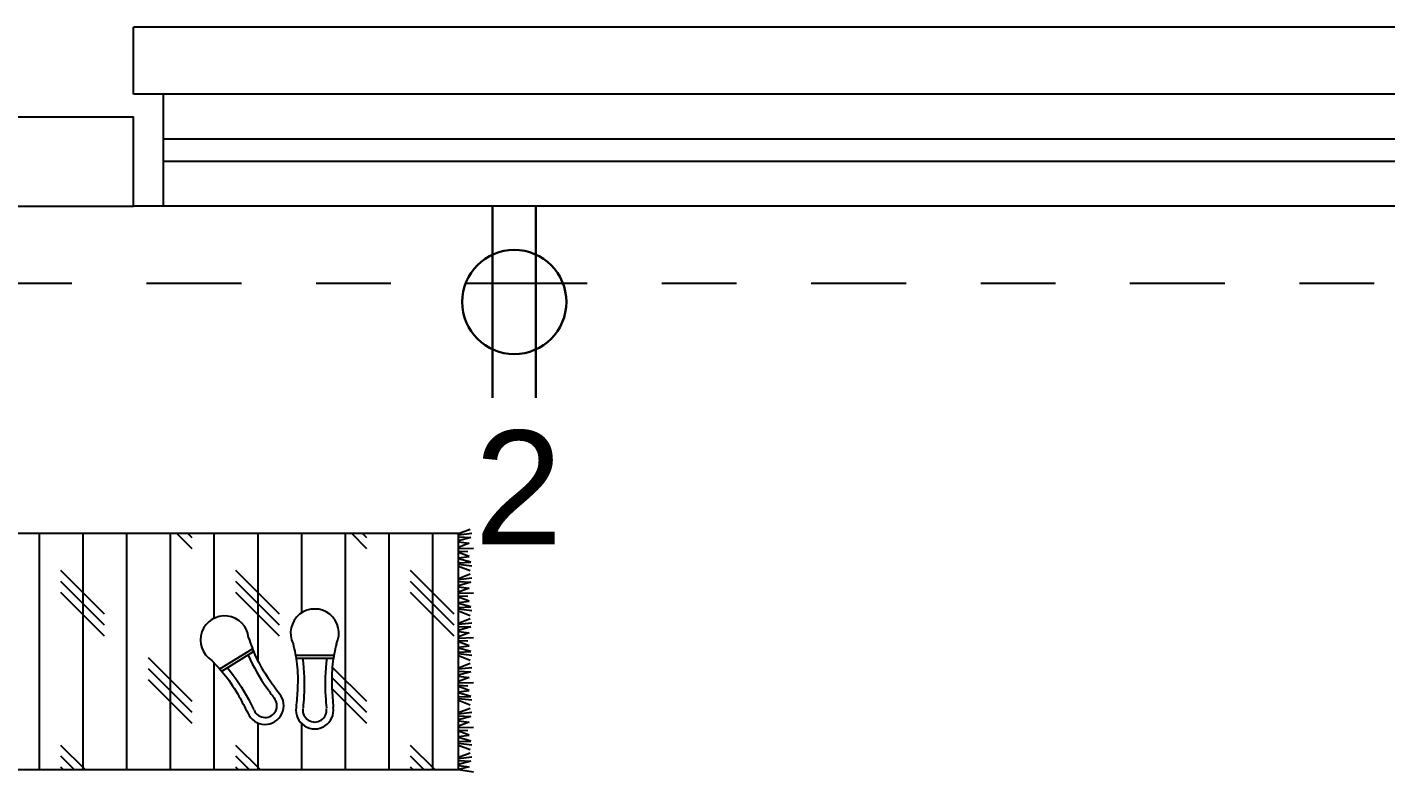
# Model space of a CAD drawing. Extents: x 877.3 to 905.5, y -378.9 to -356.4.
# Drawn here: x 878.706 to 880.526, y -367.883 to -366.885 of the extents above; entities that cross this region are included whole.
import ezdxf

# ---------------------------------------------------------------- set-up
doc = ezdxf.new("R2010")
doc.units = 0
doc.header["$LTSCALE"] = 0.01
doc.linetypes.add('DASHDOT', pattern=[25.4, 12.7, -6.35, 0, -6.35])
doc.layers.get('0').update_dxf_attribs({"linetype": 'CONTINUOUS'})
doc.styles.add('BARRIOS', font='arial.ttf')

msp = doc.modelspace()

# ---------------------------------------------------------------- linework, layer by layer
at = {"color": 7}
for p, q in [((880.8485, -366.8846), (878.8485, -366.8846)), ((878.8485, -366.9746), (878.8485, -366.8846)), ((880.8485, -366.9746), (878.8485, -366.9746)), ((878.8885, -366.9746), (878.8885, -367.1246)), ((880.8085, -367.0346), (878.8885, -367.0346)), ((880.8085, -367.0646), (878.8885, -367.0646)), ((880.8485, -367.1246), (878.8485, -367.1246)), ((879.2841, -367.5635), (878.5651, -367.5635)), ((878.7223, -367.5635), (878.7223, -367.8797)), ((878.7808, -367.5635), (878.7808, -367.8797)), ((878.8394, -367.5635), (878.8394, -367.8797)), ((878.898, -367.5635), (878.898, -367.8797)), ((878.9271, -367.5838), (878.9068, -367.5635)), ((878.9271, -367.5691), (878.9215, -367.5635)), ((878.9565, -367.5635), (878.9565, -367.6772)), ((879.0151, -367.5635), (879.0151, -367.7335)), ((879.0736, -367.5635), (879.0736, -367.67)), ((879.1322, -367.5635), (879.1322, -367.8797)), ((879.1614, -367.5838), (879.1411, -367.5635)), ((879.1614, -367.5691), (879.1557, -367.5635)), ((879.1907, -367.5635), (879.1907, -367.8797)), ((879.2493, -367.5635), (879.2493, -367.8797)), ((879.2841, -367.5635), (879.2996, -367.5574)), ((879.302, -367.5634), (879.2841, -367.5655)), ((879.2841, -367.8797), (879.2841, -367.5635)), ((879.2841, -367.5679), (879.3008, -367.5687)), ((879.3008, -367.5687), (879.2841, -367.5733)), ((879.2841, -367.5746), (879.2986, -367.5764)), ((879.2986, -367.5764), (879.2841, -367.5819)), ((879.2841, -367.5835), (879.304, -367.583)), ((879.2841, -367.5869), (879.2964, -367.5874)), ((879.2986, -367.594), (879.2841, -367.5886)), ((879.2841, -367.5958), (879.2986, -367.594)), ((879.3008, -367.6017), (879.2841, -367.5971)), ((879.2841, -367.6025), (879.3008, -367.6017)), ((878.81, -367.6716), (878.7515, -367.613)), ((879.0443, -367.6716), (878.9857, -367.613)), ((879.2785, -367.6716), (879.2199, -367.613)), ((879.302, -367.607), (879.2841, -367.6049)), ((879.2841, -367.607), (879.2996, -367.613)), ((879.2841, -367.6234), (879.2996, -367.6173)), ((878.81, -367.6862), (878.7515, -367.6277)), ((879.0443, -367.6862), (878.9857, -367.6277)), ((879.2785, -367.6862), (879.2199, -367.6277)), ((879.302, -367.6233), (879.2841, -367.6254)), ((879.2841, -367.6278), (879.3008, -367.6286)), ((879.3008, -367.6286), (879.2841, -367.6333)), ((879.2841, -367.6346), (879.2986, -367.6364)), ((879.2986, -367.6364), (879.2841, -367.6418)), ((878.81, -367.7009), (878.7515, -367.6423)), ((879.0443, -367.7009), (878.9857, -367.6423)), ((879.2785, -367.7009), (879.2199, -367.6423)), ((879.2841, -367.6434), (879.304, -367.643)), ((879.2841, -367.6469), (879.2964, -367.6474)), ((879.2986, -367.6539), (879.2841, -367.6485)), ((879.2841, -367.6558), (879.2986, -367.6539)), ((879.3008, -367.6617), (879.2841, -367.6571)), ((879.2841, -367.6625), (879.3008, -367.6617)), ((879.302, -367.667), (879.2841, -367.6649)), ((879.2841, -367.6669), (879.2996, -367.673)), ((879.2841, -367.6834), (879.2996, -367.6773)), ((879.302, -367.6833), (879.2841, -367.6854)), ((879.2841, -367.6878), (879.3008, -367.6886)), ((879.3008, -367.6886), (879.2841, -367.6932)), ((879.2841, -367.6945), (879.2986, -367.6963)), ((879.2986, -367.6963), (879.2841, -367.7018)), ((879.2841, -367.7034), (879.304, -367.7029)), ((879.2841, -367.7068), (879.2964, -367.7073)), ((879.2986, -367.7139), (879.2841, -367.7085)), ((878.9271, -367.7887), (878.8686, -367.7301)), ((878.9643, -367.7447), (879.0081, -367.7177)), ((878.9671, -367.7479), (879.0097, -367.7216)), ((879.0657, -367.7263), (879.1172, -367.7263)), ((879.0664, -367.7305), (879.1165, -367.7305)), ((879.2841, -367.7157), (879.2986, -367.7139)), ((879.3008, -367.7216), (879.2841, -367.717)), ((879.2841, -367.7224), (879.3008, -367.7216)), ((879.302, -367.7269), (879.2841, -367.7248)), ((879.2841, -367.7269), (879.2996, -367.7329)), ((878.9271, -367.8033), (878.8686, -367.7448)), ((878.9565, -367.7366), (878.9565, -367.8797)), ((879.1614, -367.7887), (879.115, -367.7423)), ((879.2841, -367.7433), (879.2996, -367.7372)), ((879.302, -367.7432), (879.2841, -367.7453)), ((879.2841, -367.7477), (879.3008, -367.7485)), ((879.3008, -367.7485), (879.2841, -367.7532)), ((878.9271, -367.818), (878.8686, -367.7594)), ((879.1614, -367.8033), (879.1143, -367.7563)), ((879.2841, -367.7545), (879.2986, -367.7563)), ((879.2986, -367.7563), (879.2841, -367.7617)), ((879.2841, -367.7633), (879.304, -367.7629)), ((879.2841, -367.7668), (879.2964, -367.7673)), ((879.1614, -367.818), (879.1146, -367.7712)), ((879.2986, -367.7738), (879.2841, -367.7684)), ((879.2841, -367.7757), (879.2986, -367.7738)), ((879.3008, -367.7816), (879.2841, -367.777)), ((879.2841, -367.7824), (879.3008, -367.7816)), ((879.302, -367.7869), (879.2841, -367.7848)), ((879.2841, -367.7868), (879.2996, -367.7929)), ((879.2841, -367.8033), (879.2996, -367.7972)), ((879.302, -367.8032), (879.2841, -367.8053)), ((879.0151, -367.8171), (879.0151, -367.8797)), ((879.0736, -367.8178), (879.0736, -367.8593)), ((879.2841, -367.8077), (879.3008, -367.8085)), ((879.3008, -367.8085), (879.2841, -367.8131)), ((879.2841, -367.8144), (879.2986, -367.8162)), ((879.2986, -367.8162), (879.2841, -367.8217)), ((879.2841, -367.8233), (879.304, -367.8228)), ((879.2841, -367.8267), (879.2964, -367.8272)), ((879.2986, -367.8338), (879.2841, -367.8284)), ((879.2841, -367.8356), (879.2986, -367.8338)), ((879.3008, -367.8415), (879.2841, -367.8369)), ((878.784, -367.8797), (878.7515, -367.8473)), ((879.0182, -367.8797), (878.9857, -367.8473)), ((879.2524, -367.8797), (879.2199, -367.8473)), ((879.2841, -367.8423), (879.3008, -367.8415)), ((879.302, -367.8468), (879.2841, -367.8447)), ((879.2841, -367.8468), (879.2996, -367.8528)), ((879.2841, -367.8632), (879.2996, -367.8571)), ((878.7693, -367.8797), (878.7515, -367.8619)), ((878.7547, -367.8797), (878.7515, -367.8765)), ((879.0035, -367.8797), (878.9857, -367.8619)), ((878.9889, -367.8797), (878.9857, -367.8765)), ((879.0736, -367.8593), (879.0736, -367.8797)), ((879.2378, -367.8797), (879.2199, -367.8619)), ((879.2231, -367.8797), (879.2199, -367.8765)), ((879.302, -367.8631), (879.2841, -367.8652)), ((879.2841, -367.8676), (879.3008, -367.8684)), ((879.3008, -367.8684), (879.2841, -367.8731)), ((879.2841, -367.8744), (879.2986, -367.8762)), ((879.2986, -367.8762), (879.2841, -367.8797)), ((878.5651, -367.8797), (879.2841, -367.8797)), ((879.2841, -367.8797), (879.304, -367.8828))]:
    msp.add_line(p, q, dxfattribs=at)
at = {"color": 7, "linetype": 'Continuous'}
for p, q in [((877.7031, -367.0046), (878.8485, -367.0046)), ((877.7031, -367.0046), (878.8485, -367.0046)), ((878.8485, -367.1246), (878.8485, -367.0046)), ((878.0071, -367.1246), (878.8485, -367.1246)), ((878.0071, -367.1246), (878.8485, -367.1246))]:
    msp.add_line(p, q, dxfattribs=at)
at = {"color": 7, "lineweight": 30}
for p, q in [((879.3297, -367.253), (879.3297, -367.1246)), ((879.3879, -367.253), (879.3879, -367.1246)), ((879.3297, -367.253), (879.3297, -367.3814)), ((879.3879, -367.253), (879.3879, -367.3814))]:
    msp.add_line(p, q, dxfattribs=at)
at = {"color": 7, "linetype": 'DASHDOT'}
for p, q in [((878.0123, -367.2279), (879.339, -367.2279)), ((879.3297, -367.2279), (880.768, -367.2279))]:
    msp.add_line(p, q, dxfattribs=at)
at = {"color": 7, "lineweight": 30}
msp.add_circle((879.3588, -367.253), 0.0698, dxfattribs=at)
at = {"color": 7}
for centre, radius, start, end in [((878.9707, -367.7061), 0.0323, 5.6078, 237.746), ((879.0915, -367.6968), 0.0323, 333.9309, 206.0691), ((879.0249, -367.794), 0.0251, 203.1939, 40.1599), ((879.0249, -367.794), 0.0159, 203.1939, 40.1599), ((879.0915, -367.8001), 0.0251, 171.517, 8.483), ((879.0915, -367.8001), 0.0159, 171.517, 8.483)]:
    msp.add_arc(centre, radius, start, end, dxfattribs=at)
for points in [[(879.0028, -367.703), (879.0128, -367.7289), (879.0292, -367.757), (879.0441, -367.7778)], [(879.0625, -367.711), (879.0676, -367.7383), (879.0684, -367.7709), (879.0666, -367.7964)], [(879.1205, -367.711), (879.1154, -367.7383), (879.1146, -367.7709), (879.1163, -367.7964)], [(878.9535, -367.7334), (878.9721, -367.754), (878.9899, -367.7813), (879.0018, -367.8039)]]:
    msp.add_spline(points, degree=3, dxfattribs=at)
for points in [[(879.0022, -367.7263), (879.0091, -367.7417), (879.0177, -367.7569), (879.0304, -367.7747), (879.0336, -367.779), (879.0367, -367.7832)], [(879.0752, -367.7305), (879.0775, -367.7473), (879.0782, -367.7647), (879.0767, -367.7866), (879.0762, -367.7919), (879.0758, -367.7971)], [(879.1077, -367.7305), (879.1055, -367.7473), (879.1048, -367.7647), (879.1063, -367.7866), (879.1067, -367.7919), (879.1071, -367.7971)], [(878.9746, -367.7433), (878.9853, -367.7564), (878.995, -367.7709), (879.0052, -367.7903), (879.0076, -367.795), (879.01, -367.7997)]]:
    msp.add_open_spline(points, degree=3, knots=[0.02306978, 0.02306978, 0.02306978, 0.02306978, 0.07599622, 0.07599622, 0.09311668, 0.09311668, 0.09311668, 0.09311668], dxfattribs=at)

# ---------------------------------------------------------------- texts
at = {"color": 7, "linetype": 'Continuous', "style": 'BARRIOS'}
msp.add_text('2', height=0.1523, dxfattribs=at).set_placement((879.3052, -367.5776))

doc.saveas('drawing.dxf')
